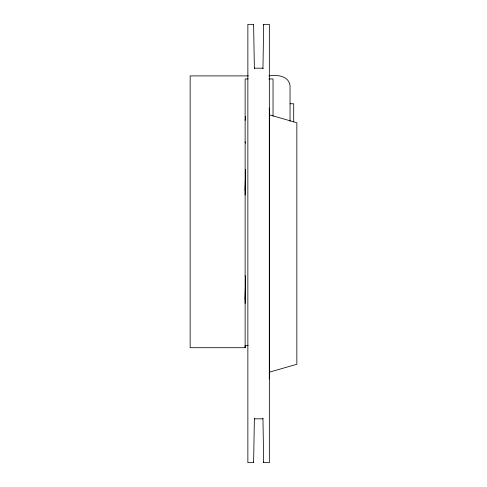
<?xml version="1.0" encoding="UTF-8"?>
<svg xmlns="http://www.w3.org/2000/svg" width="487" height="487" viewBox="0 0 487 487"><rect width="100%" height="100%" fill="white"/><g stroke="black" fill="none" stroke-linecap="round" stroke-linejoin="round"><path stroke-width="0.73" d="M248.449 75.899L190.149 75.899L190.149 347.712L245.131 347.712L245.131 345.35L248.151 345.35M245.131 303.395L245.533 276.306L245.131 275.812M245.131 194.995L245.533 169.683L245.131 190.636M262.95 418.333L263.662 462.65L269.341 462.65L269.341 24.35L263.662 24.35L262.95 68.667L262.95 68.18L254.378 68.18L254.378 68.667L253.617 24.35L247.865 24.35L247.865 462.65L253.617 462.65L254.378 418.333M245.131 299.566L245.533 276.306L245.131 276.604M245.131 120.344L245.533 116.375L245.131 116.904M269.341 372.184L296.851 364.27L296.851 122.73L269.341 114.816M268.891 75.899C276.847 74.688 288.712 75.54 290.039 85.663L290.039 121.233M248.151 78.943L245.131 78.943L245.131 347.712M268.879 78.943L273.037 78.943L273.037 116.174M290.039 103.755L293.704 103.755L293.704 121.994M254.378 418.82L262.95 418.82M245.131 142.606L245.533 143.032L245.131 141.76M269.317 107.992L269.317 379.008M263.662 24.35L263.662 24.959M263.662 462.041L263.662 462.65M253.617 24.35L253.617 24.959M253.617 462.041L253.617 462.65"/></g></svg>
